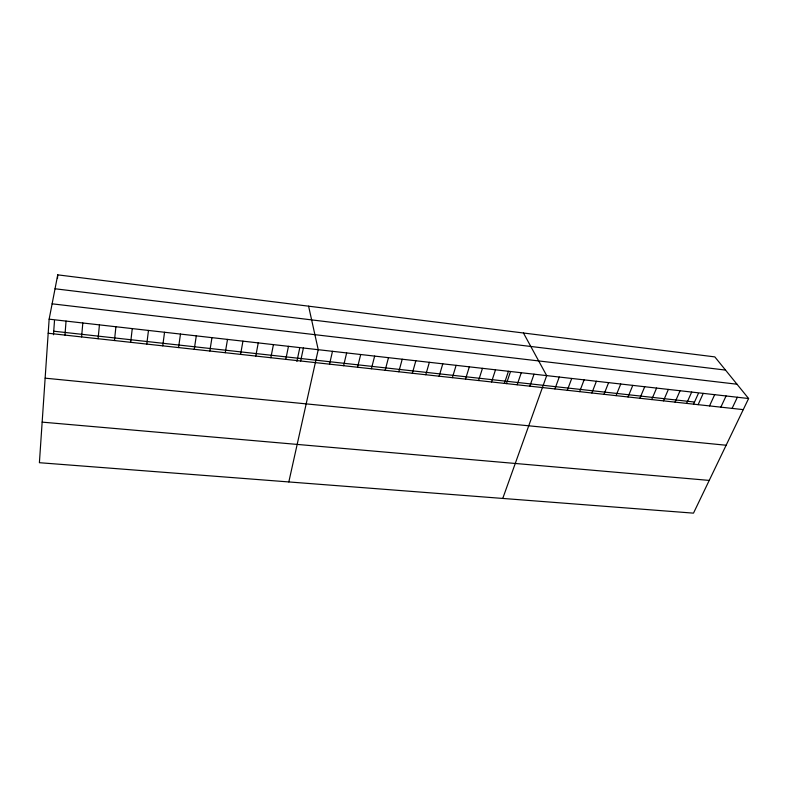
<?xml version="1.0" encoding="UTF-8"?>
<svg xmlns="http://www.w3.org/2000/svg" width="788" height="788" viewBox="0 0 788 788"><rect width="100%" height="100%" fill="white"/><g stroke="black" fill="none" stroke-linecap="round" stroke-linejoin="round"><path stroke-width="1.18" d="M49.142 319.17L39.4 462.704L693.489 513.146L748.6 398.521L714.824 356.895L57.741 274.854L49.142 319.17L748.6 398.521M53.485 334.782L54.49 320.667M57.475 278.519L57.741 274.854M64.961 335.097L66.054 321.09M81.597 336.929L82.809 322.991M98.096 338.741L99.436 324.873M114.457 340.534L115.915 326.744M130.68 342.317L132.256 328.596M146.775 344.09L148.469 330.438M162.732 345.843L164.544 332.26M178.551 347.577L180.482 334.073M194.252 349.301L196.291 335.865M209.815 351.015L211.972 337.638M225.26 352.709L227.515 339.401M240.576 354.393L242.94 341.155M255.775 356.068L258.247 342.888M270.845 357.722L273.426 344.612M285.798 359.367L288.477 346.316M296.889 361.465L299.647 348.424M300.642 360.993L303.41 348.01M288.822 481.941L318.224 349.695L308.591 306.177M329.532 364.164L332.497 351.31M343.598 365.711L346.651 352.916M357.555 367.247L360.697 354.511M371.404 368.764L374.645 356.097M385.155 370.281L388.484 357.663M398.797 371.778L402.215 359.22M412.341 373.266L415.837 360.766M425.786 374.743L429.361 362.303M439.133 376.211L442.787 363.829M452.371 377.669L456.114 365.337M465.521 379.107L469.343 366.834M478.572 380.545L482.473 368.331M491.525 381.963L495.504 369.808M504.389 383.382L508.437 371.276M506.448 383.648L510.269 372.271M517.155 384.78L521.282 372.734M529.832 386.179L534.028 374.172M502.754 498.44L546.685 375.61L523.459 333.009M554.91 388.927L559.253 377.038M567.311 390.296L571.724 378.457M579.623 391.646L584.105 379.855M591.857 392.985L596.408 381.254M603.992 394.325L608.612 382.633M616.049 395.645L620.737 384.012M628.026 396.965L632.774 385.381M639.905 398.265L644.722 386.731M651.715 399.565L656.591 388.08M663.437 400.856L668.372 389.42M675.08 402.136L680.074 390.74M686.634 403.407L691.687 392.06M693.538 404.195L698.326 393.557M698.119 404.668L703.231 393.37M709.515 405.918L714.686 394.67M720.843 407.16L726.073 395.96M732.091 408.401L737.371 397.241M42.158 422.132L709.23 480.414M45.143 378.171L726.132 445.24M53.742 331.206L694.514 402.038M48.186 333.255L743.261 409.622M52.116 303.823L736.997 384.219M55.042 288.772L725.521 370.084"/></g></svg>
